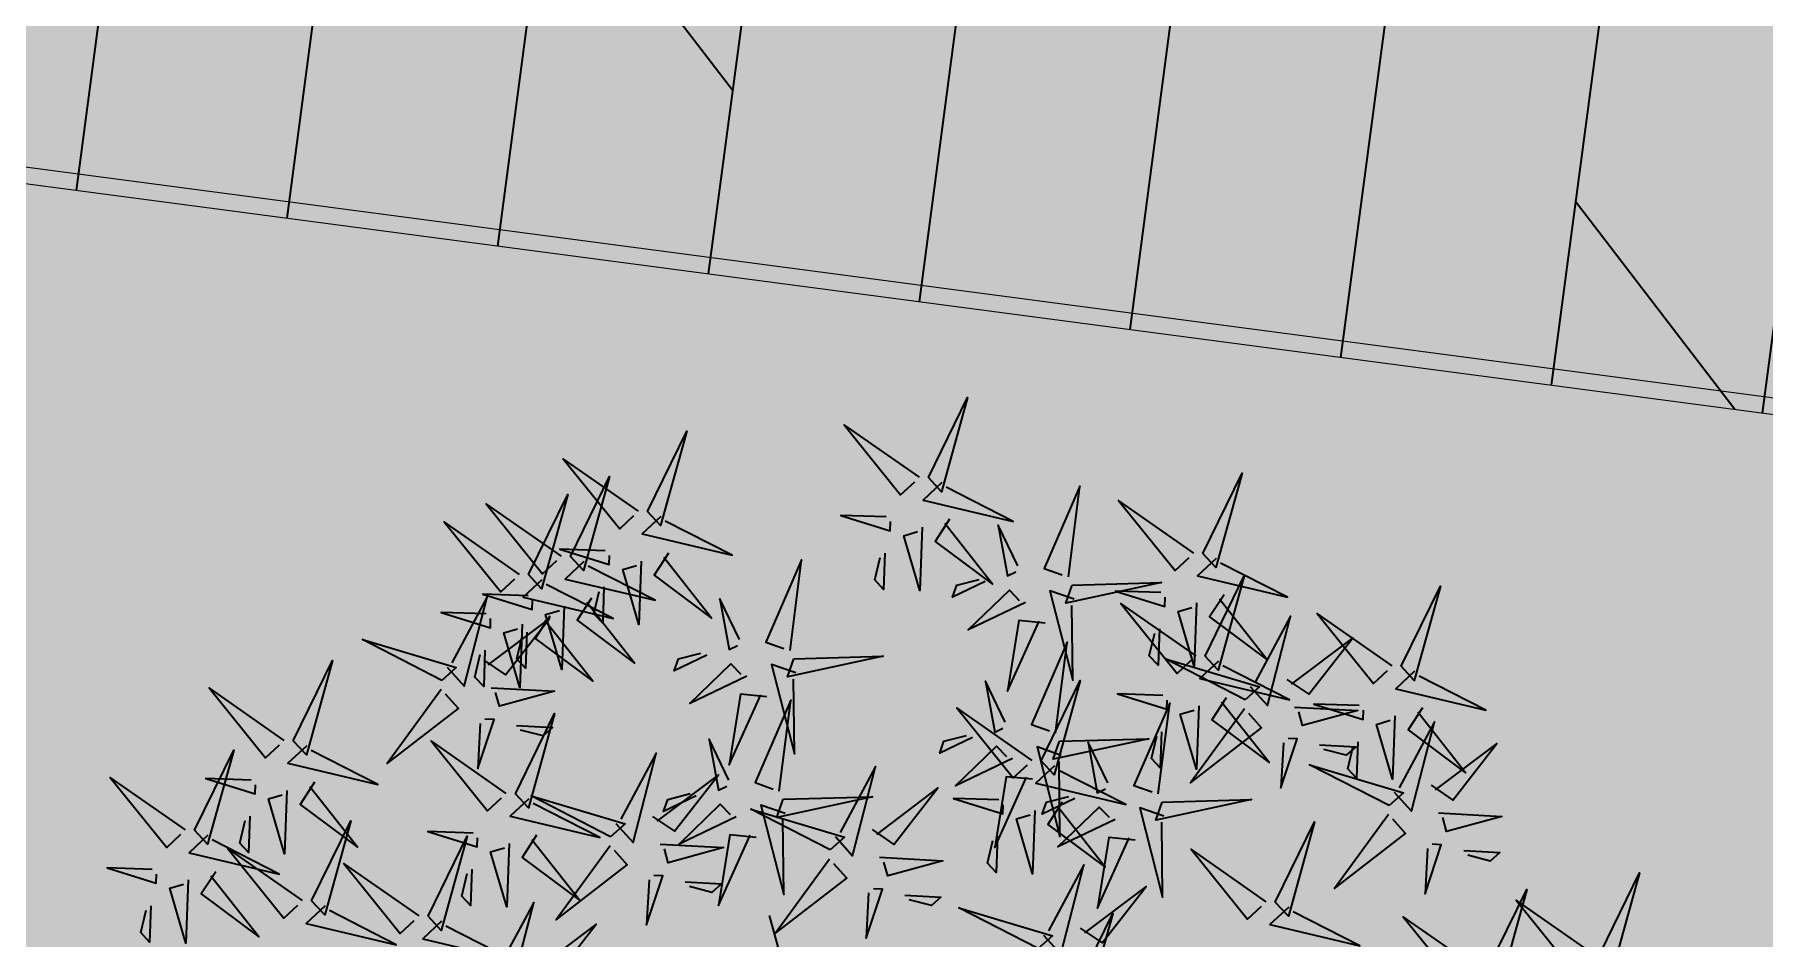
# Model space of a CAD drawing. Header units: millimetres. Extents: x -179928 to 528275, y -469666 to 511935.
# Drawn here: x 107634 to 108150, y 87213 to 87483 of the extents above; entities that cross this region are included whole.
import ezdxf

# ---------------------------------------------------------------- set-up
doc = ezdxf.new("R2010")
doc.units = ezdxf.units.MM
for name, color, linetype in [('ad-Elevation 10', 8, 'Continuous'), ('ad-Plinth', 8, 'Continuous'), ('ad-Verandah', 33, 'Continuous')]:
    doc.layers.add(name, color=color, linetype=linetype)
doc.layers.add('ad-Landscape', color=94, linetype='Continuous', lineweight=35)
doc.layers.add('ad-Landscape 2', color=7, linetype='Continuous', lineweight=35, true_color=0x264c00)

# ---------------------------------------------------------------- blocks, each defined once
blk = doc.blocks.new('bamboo')
at = {"layer": 'ad-Landscape'}
for points in [[(-835, 1007.8), (-876.2, 987.1), (-939.2, 1094.8), (-843.4, 1000.5)], [(-854.3, 961.7), (-964.6, 970), (-872.5, 931.4), (-862.8, 954.4)], [(-906.4, 902.3), (-969.4, 907), (-954.8, 890.1), (-914.9, 895)], [(-1166, 756.5), (-1215.3, 904.1), (-1191.8, 735.2), (-1166, 756.5)], [(-974.8, 702), (-1024.2, 849.6), (-1000.7, 680.7), (-974.8, 702)], [(-1150.2, 755), (-1008.3, 828.6), (-1121.8, 720.5), (-1143.1, 746.4)]]:
    blk.add_lwpolyline(points, dxfattribs=at)
at = {"layer": 'ad-Landscape 2'}
blk.add_line((43.5, 73), (278.2, 631.2), dxfattribs=at)
for points in [[(103.7, 1424.7), (54.4, 1572.3), (77.9, 1403.4), (103.7, 1424.7)], [(-387.8, 1356.5), (-437.1, 1504.1), (-413.6, 1335.2), (-387.8, 1356.5)], [(119.4, 1423.2), (261.4, 1496.7), (147.9, 1388.7), (126.6, 1414.5)], [(581.6, 1302), (532.2, 1449.6), (555.7, 1280.7), (581.6, 1302)], [(-372, 1355), (-230.1, 1428.5), (-343.6, 1320.5), (-364.9, 1346.4)], [(-160.7, 1284.9), (-160, 1444.8), (-116.9, 1294.1), (-149.7, 1287.2)], [(79.4, 1419.1), (107.8, 1384.6), (-52.4, 1368.4), (70.8, 1412)], [(-70.9, 1292.4), (-27.7, 1358.5), (-55.4, 1272.9), (-68.6, 1281.5)], [(57.7, 1357.7), (77.5, 1316.1), (-31.5, 1255.3), (64.8, 1349.1)], [(597.3, 1300.4), (739.2, 1374), (625.7, 1265.9), (604.4, 1291.8)], [(-756.4, 1206.5), (-805.8, 1354.1), (-782.2, 1185.2), (-756.4, 1206.5)], [(-412.1, 1350.9), (-383.7, 1316.4), (-543.9, 1300.2), (-420.7, 1343.8)], [(-415.1, 1179.2), (-464.4, 1326.8), (-440.9, 1157.9), (-415.1, 1179.2)], [(103.3, 1337.4), (92.8, 1227.4), (133.3, 1318.7), (110.4, 1328.8)], [(167.7, 1347.1), (246.3, 1339.5), (157.6, 1324.2), (159.1, 1340)], [(704.4, 1206.5), (655.1, 1354.1), (678.6, 1185.2), (704.4, 1206.5)], [(772.7, 1165.6), (723.3, 1313.2), (746.9, 1144.3), (772.7, 1165.6)], [(-740.7, 1205), (-598.8, 1278.5), (-712.2, 1170.5), (-733.6, 1196.4)], [(-500.1, 1137.3), (-534, 1108.2), (-553.5, 1268), (-507.4, 1145.8)], [(-433.8, 1289.5), (-414, 1248), (-523, 1187.1), (-426.7, 1280.9)], [(-388.2, 1269.3), (-398.7, 1159.2), (-358.2, 1250.5), (-381.1, 1260.6)], [(-323.8, 1278.9), (-245.2, 1271.3), (-333.9, 1256.1), (-332.4, 1271.8)], [(-169.3, 1271.7), (-323, 1296.4), (-162.4, 1238.9), (-169.3, 1271.7)], [(161.7, 1284.2), (155.7, 1221.3), (172.9, 1235.5), (168.8, 1275.6)], [(557.2, 1296.4), (585.7, 1261.9), (425.4, 1245.7), (548.6, 1289.3)], [(720.2, 1205), (862.1, 1278.5), (748.6, 1170.5), (727.3, 1196.4)], [(-561.9, 1157.8), (-603.1, 1137.1), (-666.2, 1244.8), (-570.4, 1150.5)], [(-399.4, 1177.7), (-257.4, 1251.3), (-370.9, 1143.2), (-392.2, 1169.1)], [(-175.7, 1247.6), (-131.9, 1256.8), (-191.9, 1107.3), (-173.4, 1236.6)], [(-92.2, 1230.9), (0.4, 1170.5), (-61.7, 1248.7), (-81.3, 1233.2)], [(-18, 1257.9), (35, 1223.4), (30.4, 1245.3), (-7, 1260.2)], [(303.5, 1094), (304.2, 1253.9), (347.3, 1103.2), (314.4, 1096.3)], [(788.4, 1164.1), (930.3, 1237.6), (816.9, 1129.6), (795.5, 1155.5)], [(-329.8, 1216), (-335.8, 1153.1), (-318.6, 1167.3), (-322.7, 1207.4)], [(535.5, 1235), (555.3, 1193.4), (446.4, 1132.5), (542.6, 1226.4)], [(581.2, 1214.7), (570.7, 1104.6), (611.1, 1195.9), (588.3, 1206.1)], [(645.6, 1224.3), (724.2, 1216.7), (635.4, 1201.5), (637, 1217.2)], [(-780.7, 1200.9), (-752.3, 1166.4), (-912.5, 1150.2), (-789.3, 1193.8)], [(-131.4, 1199.8), (-85.3, 1198.1), (-81.9, 1073.4), (-120.4, 1202.1)], [(680.1, 1200.9), (708.6, 1166.4), (548.3, 1150.2), (671.5, 1193.8)], [(-439.4, 1173.7), (-411, 1139.2), (-571.2, 1122.9), (-448, 1166.6)], [(-494, 1113.1), (-347.5, 1165.5), (-515.9, 1138.5), (-494, 1113.1)], [(-174.3, 1012.2), (-173.7, 1172.1), (-130.6, 1021.4), (-163.4, 1014.5)], [(393.3, 1101.5), (436.5, 1167.6), (408.8, 1082), (395.6, 1090.6)], [(748.4, 1160), (776.8, 1125.5), (616.6, 1109.3), (739.8, 1152.9)], [(639.6, 1161.5), (633.5, 1098.6), (650.8, 1112.8), (646.7, 1152.8)], [(-802.5, 1139.6), (-782.6, 1098), (-891.6, 1037.1), (-795.3, 1130.9)], [(-773.2, 987.3), (-807.1, 958.2), (-826.6, 1118), (-780.4, 995.8)], [(-756.8, 1119.3), (-767.3, 1009.2), (-726.8, 1100.5), (-749.7, 1110.6)], [(-692.4, 1128.9), (-613.8, 1121.3), (-702.5, 1106.1), (-701, 1121.8)], [(-581.3, 1111.7), (-691.5, 1120), (-599.4, 1081.4), (-589.8, 1104.4)], [(658.4, 1139.6), (678.2, 1098), (569.2, 1037.1), (665.5, 1130.9)], [(704, 1119.3), (693.5, 1009.2), (734, 1100.5), (711.2, 1110.6)], [(768.4, 1128.9), (847.1, 1121.3), (758.3, 1106.1), (759.8, 1121.8)], [(892.5, 987.3), (858.6, 958.2), (839.1, 1118), (885.2, 995.8)], [(-461.1, 1112.3), (-441.3, 1070.7), (-550.3, 1009.8), (-454, 1103.7)], [(-495.2, 1097.3), (-418.8, 957), (-529.1, 1068.2), (-503.7, 1090.1)], [(-415.5, 1092), (-426, 981.9), (-385.5, 1073.2), (-408.4, 1083.4)], [(-365.5, 930.4), (-364.8, 1090.2), (-321.7, 939.6), (-354.5, 932.7)], [(-351.1, 1101.6), (-272.5, 1094), (-361.2, 1078.8), (-359.7, 1094.5)], [(-155.7, 961.1), (-205, 1108.7), (-181.5, 939.8), (-155.7, 961.1)], [(-84.5, 1019.7), (-41.3, 1085.8), (-69, 1000.1), (-82.2, 1008.8)], [(294.9, 1080.8), (141.2, 1105.5), (301.8, 1048), (294.9, 1080.8)], [(726.6, 1098.6), (746.5, 1057), (637.5, 996.2), (733.8, 1090)], [(830.7, 1007.8), (789.5, 987.1), (726.4, 1094.8), (822.2, 1000.5)], [(836.7, 1088), (915.3, 1080.4), (826.6, 1065.2), (828.1, 1080.9)], [(-698.4, 1066), (-704.4, 1003.1), (-687.2, 1017.3), (-691.3, 1057.4)], [(-633.3, 1052.3), (-696.3, 1057), (-681.8, 1040.1), (-641.8, 1045)], [(-570.3, 1047.5), (-576.3, 968.8), (-593.4, 1057.2), (-577.6, 1056)], [(288.5, 1056.7), (332.3, 1065.9), (272.3, 916.4), (290.8, 1045.7)], [(372, 1040), (464.6, 979.6), (402.5, 1057.8), (382.9, 1042.3)], [(446.2, 1067), (499.2, 1032.5), (494.6, 1054.4), (457.2, 1069.3)], [(762.4, 1066), (756.4, 1003.1), (773.6, 1017.3), (769.5, 1057.4)], [(772.3, 1078.4), (761.8, 968.3), (802.3, 1059.6), (779.4, 1069.7)], [(-357.1, 1038.7), (-363.1, 975.8), (-345.9, 990), (-350, 1030.1)], [(-140, 959.5), (2, 1033.1), (-111.5, 925), (-132.8, 950.9)], [(-767.1, 963.1), (-620.5, 1015.5), (-788.9, 988.5), (-767.1, 963.1)], [(-183, 999), (-336.7, 1023.7), (-176.1, 966.2), (-183, 999)], [(-275.7, 937.9), (-232.5, 1004), (-260.1, 918.3), (-273.4, 927)], [(289.9, 848.6), (290.5, 1008.4), (333.6, 857.8), (300.8, 850.9)], [(332.8, 1008.9), (378.9, 1007.2), (382.3, 882.5), (343.8, 1011.2)], [(830.7, 1025.1), (824.7, 962.2), (841.9, 976.4), (837.8, 1016.5)], [(898.5, 963.1), (1045.1, 1015.5), (876.7, 988.5), (898.5, 963.1)], [(-189.3, 974.8), (-145.6, 984), (-205.5, 834.6), (-187, 963.9)], [(-105.9, 958.2), (-13.2, 897.8), (-75.4, 976), (-94.9, 960.5)], [(-31.6, 985.2), (21.3, 950.7), (16.7, 972.5), (-20.7, 987.5)], [(811.3, 961.7), (701, 970), (793.1, 931.4), (802.8, 954.4)], [(1141.3, 824.7), (1092, 972.3), (1115.5, 803.4), (1141.3, 824.7)], [(-768.3, 947.3), (-691.9, 807), (-802.2, 918.2), (-776.8, 940.1)], [(-374.1, 917.2), (-527.8, 941.9), (-367.2, 884.4), (-374.1, 917.2)], [(-180, 955.5), (-151.6, 921), (-311.8, 904.8), (-188.6, 948.4)], [(897.3, 947.3), (973.8, 807), (863.4, 918.2), (888.9, 940.1)], [(-843.4, 897.5), (-849.4, 818.8), (-866.4, 907.2), (-850.7, 906)], [(-592.6, 770.2), (-641.9, 917.8), (-618.4, 748.9), (-592.6, 770.2)], [(-222.7, 903.4), (-169.8, 868.9), (-174.4, 890.7), (-211.8, 905.7)], [(-145, 927.1), (-99, 925.4), (-95.6, 800.6), (-134.1, 929.4)], [(182.5, 782.8), (148.6, 753.6), (129.1, 913.5), (175.2, 791.2)], [(379.6, 856.1), (422.9, 922.2), (395.2, 836.5), (381.9, 845.1)], [(745.4, 783.8), (696, 931.4), (719.6, 762.5), (745.4, 783.8)], [(759.2, 902.3), (696.2, 907), (710.8, 890.1), (750.8, 895)], [(822.2, 897.5), (816.2, 818.8), (799.2, 907.2), (815, 906)], [(-380.5, 893), (-336.7, 902.2), (-396.6, 752.7), (-378.2, 882.1)], [(-297, 876.4), (-204.4, 816), (-266.5, 894.2), (-286.1, 878.7)], [(-201.7, 894.1), (-181.9, 852.5), (-290.9, 791.6), (-194.6, 885.5)], [(-91.7, 883.5), (-13.1, 875.8), (-101.8, 860.6), (-100.3, 876.4)], [(120.7, 803.3), (79.5, 782.6), (16.5, 890.3), (112.2, 796)], [(564.8, 755.5), (530.9, 726.4), (511.4, 886.2), (557.5, 764)], [(1157.1, 823.2), (1299, 896.7), (1185.5, 788.7), (1164.2, 814.6)], [(-336.2, 845.3), (-290.1, 843.6), (-286.7, 718.8), (-325.2, 847.6)], [(-156.1, 873.8), (-166.6, 763.7), (-126.1, 855), (-149, 865.2)], [(281.2, 835.4), (127.5, 860.1), (288.1, 802.6), (281.2, 835.4)], [(503, 776), (461.8, 755.3), (398.7, 863), (494.5, 768.7)], [(761.1, 782.3), (903, 855.8), (789.6, 747.8), (768.2, 773.7)], [(-576.8, 768.6), (-434.9, 842.2), (-548.4, 734.1), (-569.7, 760)], [(-97.7, 820.6), (-103.7, 757.7), (-86.5, 771.9), (-90.6, 811.9)], [(274.9, 811.2), (318.6, 820.4), (258.7, 670.9), (277.2, 800.3)], [(432.6, 821.6), (485.5, 787.1), (480.9, 808.9), (443.5, 823.9)], [(1117, 819.1), (1145.4, 784.6), (985.2, 768.4), (1108.4, 812)], [(-199.8, 660.1), (-233.7, 630.9), (-253.2, 790.8), (-207, 668.5)], [(188.6, 758.6), (335.2, 810.9), (166.8, 784), (188.6, 758.6)], [(358.3, 794.5), (451, 734.2), (388.8, 812.4), (369.3, 796.8)], [(1291.5, 647.4), (1242.1, 795), (1265.7, 626.1), (1291.5, 647.4)], [(-959.1, 700.5), (-817.2, 774), (-930.7, 666), (-952, 691.8)], [(-616.9, 764.6), (-588.5, 730.1), (-748.7, 713.9), (-625.5, 757.5)], [(-261.6, 680.5), (-302.7, 659.9), (-365.8, 767.6), (-270, 673.2)], [(101.4, 757.2), (-8.9, 765.5), (83.2, 726.9), (92.9, 749.9)], [(319.2, 763.5), (365.2, 761.8), (368.6, 637), (330.1, 765.8)], [(570.9, 731.3), (717.4, 783.7), (549, 756.7), (570.9, 731.3)], [(721.1, 778.2), (749.5, 743.7), (589.3, 727.5), (712.5, 771.1)], [(1095.3, 757.7), (1115.1, 716.2), (1006.1, 655.3), (1102.4, 749.1)], [(187.4, 742.8), (263.8, 602.4), (153.5, 713.7), (178.9, 735.5)], [(483.6, 729.9), (373.4, 738.2), (465.5, 699.6), (475.2, 722.6)], [(1140.9, 737.5), (1130.4, 627.4), (1170.9, 718.7), (1148, 728.8)], [(1205.3, 747.1), (1283.9, 739.5), (1195.2, 724.3), (1196.7, 740)], [(-264.9, 565.6), (-314.3, 713.2), (-290.7, 544.3), (-264.9, 565.6)], [(49.3, 697.7), (-13.7, 702.5), (0.8, 685.5), (40.8, 690.4)], [(112.3, 693), (106.3, 614.2), (89.3, 702.6), (105, 701.5)], [(569.7, 715.5), (646.1, 575.2), (535.8, 686.4), (561.2, 708.3)], [(699.3, 716.8), (719.2, 675.2), (610.2, 614.4), (706.4, 708.2)], [(745, 696.6), (734.5, 586.5), (774.9, 677.8), (752.1, 687.9)], [(809.4, 706.2), (888, 698.6), (799.3, 683.4), (800.8, 699.1)], [(868.3, 552), (818.9, 699.6), (842.4, 530.7), (868.3, 552)], [(1073.1, 552), (1023.7, 699.6), (1047.2, 530.7), (1073.1, 552)], [(1307.2, 645.9), (1449.1, 719.5), (1335.7, 611.4), (1314.3, 637.3)], [(-193.7, 635.8), (-47.1, 688.2), (-215.5, 661.2), (-193.7, 635.8)], [(431.6, 670.5), (368.6, 675.2), (383.1, 658.2), (423.1, 663.2)], [(494.6, 665.7), (488.6, 587), (471.6, 675.4), (487.3, 674.2)], [(1199.3, 684.2), (1193.3, 621.3), (1210.5, 635.5), (1206.4, 675.6)], [(803.4, 643.3), (797.4, 580.4), (814.6, 594.6), (810.5, 634.7)], [(1267.2, 641.9), (1295.6, 607.4), (1135.4, 591.1), (1258.6, 634.8)], [(884, 550.5), (1025.9, 624), (912.4, 516), (891.1, 541.8)], [(1088.8, 550.5), (1230.7, 624), (1117.2, 516), (1095.9, 541.8)], [(680.5, 489.6), (639.3, 469), (576.2, 576.7), (672, 482.3)], [(742.3, 469.2), (708.4, 440), (688.9, 599.9), (735, 477.6)], [(1245.4, 580.5), (1265.3, 538.9), (1156.3, 478), (1252.6, 571.9)], [(843.9, 546.4), (872.4, 511.9), (712.1, 495.7), (835.3, 539.3)], [(1048.7, 546.4), (1077.2, 511.9), (916.9, 495.7), (1040.1, 539.3)], [(1291.1, 560.2), (1280.6, 450.1), (1321.1, 541.4), (1298.2, 551.6)], [(1355.5, 569.8), (1434.1, 562.2), (1345.4, 547), (1346.9, 562.7)], [(1349.5, 506.9), (1343.5, 444), (1360.7, 458.2), (1356.6, 498.3)]]:
    blk.add_lwpolyline(points, dxfattribs=at)
blk = doc.blocks.new('1625_East Villa')
at = {"transparency": 33554559}
h = blk.add_hatch(color=43, dxfattribs=at)
h.dxf.hatch_style = 1
h.paths.add_polyline_path([(13640, 4745), (12120, 4745), (12120, 0), (6200, 0), (6200, -2050), (13640, -2050)])
h = blk.add_hatch(dxfattribs=at)
h.set_pattern_fill('GRASS', color=74, angle=180)
h.set_pattern_definition([(270, (14550, 3220), (17.960512, -17.960512), [4.7625, -31.158524]), (225, (14550, 3220), (17.96051, -17.96051), [4.7625, -20.6375]), (315, (14550, 3220), (17.96051, 17.96051), [4.7625, -20.6375])])
h.paths.add_polyline_path([(14550, -2960), (9750, -2960), (9750, -2050), (13640, -2050), (13640, 3145), (14550, 3145)])
h = blk.add_hatch(color=256, dxfattribs=at)
h.dxf.hatch_style = 1
h.set_gradient(color1=(153, 204, 0), color2=(63, 127, 0), tint=1, name='INVSPHERICAL')
h.paths.add_polyline_path([(14550, -2960), (9750, -2960), (9750, -2050), (13640, -2050), (13640, 3145), (14550, 3145)])
at = {"layer": 'ad-Landscape', "transparency": 33554687}
h = blk.add_hatch(dxfattribs=at)
h.set_pattern_fill('DOLMIT', color=44, scale=10, angle=90)
h.set_pattern_definition([(90, (-1084315.54, 674820.024), (-63.5, 5e-14), []), (135, (-1084315.54, 674820.02), (-126.999913, -126.999913), [89.80256, -179.605122])])
h.paths.add_polyline_path([(13640, 4745), (12120, 4745), (12120, 0), (6200, 0), (6200, -2050), (13640, -2050)])
at = {"layer": 'ad-Elevation 10'}
blk.add_lwpolyline([(14550, -2960), (9750, -2960), (9750, -2050), (13640, -2050), (13640, 3145), (14550, 3145)], close=True, dxfattribs=at)
at = {"layer": 'ad-Verandah', "lineweight": 9}
blk.add_lwpolyline([(13640, 4745), (12120, 4745), (12120, 0), (6200, 0), (6200, -2050), (13640, -2050)], close=True, dxfattribs=at)
at = {"layer": 'ad-Landscape', "linetype": 'Continuous', "xscale": -0.171360081536486, "yscale": 0.171360081536486, "zscale": 0.171360081536486}
blk.add_blockref('bamboo', (10057.44, -2345.89), dxfattribs=at)
blk = doc.blocks.new("All Plot's Villa Plans")
at = {"ltscale": 5, "rotation": 352.4703876422526}
blk.add_blockref('1625_East Villa', (98223.07, 90749.46), dxfattribs=at)
blk = doc.blocks.new('A$C92fa9908')
at = {"layer": 'ad-Verandah', "lineweight": 9}
blk.add_lwpolyline([(13650, 4745), (12120, 4745), (12120, 0), (6200, 0), (6200, -2045), (13650, -2045)], close=True, dxfattribs=at)
blk = doc.blocks.new('zw$C194')
at = {"layer": 'ad-Plinth', "ltscale": 5, "rotation": 352.4703876422698}
blk.add_blockref('A$C92fa9908', (-93615.75, -338009.32), dxfattribs=at)
blk = doc.blocks.new("Villa's Boundary")
at = {"ltscale": 5}
blk.add_blockref('zw$C194', (191838.82, 428758.78), dxfattribs=at)

msp = doc.modelspace()

# ---------------------------------------------------------------- block references
at = {"ltscale": 5}
msp.add_blockref("Villa's Boundary", (0, 0), dxfattribs=at)

# ---------------------------------------------------------------- next in the draw order: block references
msp.add_blockref("All Plot's Villa Plans", (0, 0), dxfattribs=at)

doc.saveas('drawing.dxf')
